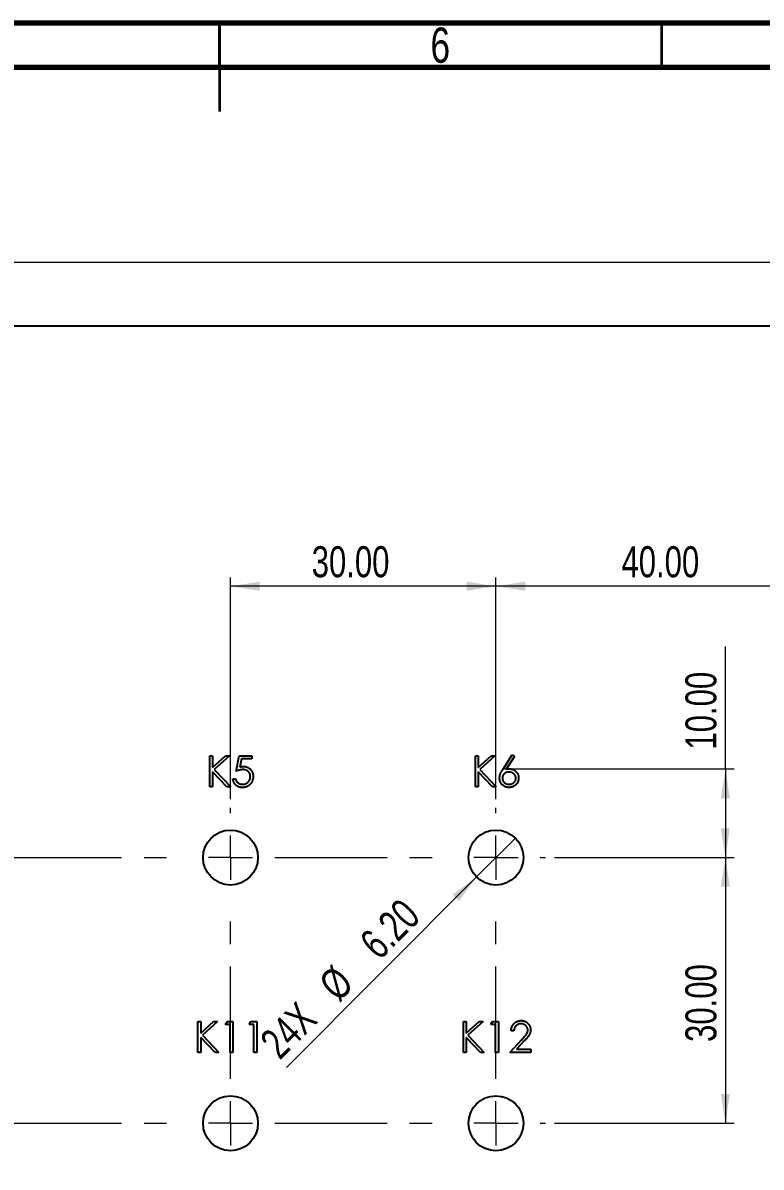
# Model space of a CAD drawing. Header units: millimetres. Extents: x 0 to 589, y 0 to 415.
# Drawn here: x 279.8 to 363.2, y 285.8 to 415 of the extents above; entities that cross this region are included whole.
import ezdxf

# ---------------------------------------------------------------- set-up
doc = ezdxf.new("R2010")
doc.units = ezdxf.units.MM
doc.linetypes.add('CENTERX2', pattern=[20.32, 12.7, -2.54, 2.54, -2.54])
doc.styles.add('SLDTEXTSTYLE1', font='TXT', dxfattribs={"width": 0.75})
doc.dimstyles.new('SLDDIMSTYLE0', dxfattribs={"dimtxt": 3.5, "dimasz": 3.302, "dimexe": 0, "dimexo": 0.0625, "dimgap": 0.875, "dimtad": 1, "dimrnd": 1e-09, "dimzin": 4, "dimdsep": 46, "dimtxsty": 'SLDTEXTSTYLE1', "dimsah": 1, "dimcen": 0.09, "dimadec": 0, "dimazin": 1, "dimtfac": 1, "dimtofl": 0, "dimtmove": 0, "dimatfit": 3, "dimfxl": 1, "dimfrac": 2, "dimtolj": 1, "dimtzin": 12, "dimarcsym": 0})
doc.dimstyles.new('SLDDIMSTYLE2', dxfattribs={"dimtxt": 3.5, "dimasz": 3.302, "dimexe": 0, "dimexo": 0.0625, "dimgap": 0.875, "dimtad": 1, "dimrnd": 1e-09, "dimzin": 4, "dimdsep": 46, "dimtxsty": 'SLDTEXTSTYLE1', "dimblk1": 'NONE', "dimsah": 1, "dimcen": 0, "dimadec": 0, "dimazin": 1, "dimtfac": 1, "dimtmove": 0, "dimatfit": 3, "dimldrblk": 'NONE', "dimfxl": 1, "dimfrac": 2, "dimtolj": 1, "dimtzin": 12, "dimarcsym": 0})

# ---------------------------------------------------------------- blocks, each defined once
blk = doc.blocks.new('_D_1')
at = {"color": 7, "linetype": 'Continuous', "lineweight": 0}
for p, q in [((43.25, 381.76), (43.25, 388.98)), ((468.25, 381.76), (468.25, 388.98)), ((43.25, 387.98), (468.25, 387.98))]:
    blk.add_line(p, q, dxfattribs=at)
at = {"color": 7, "linetype": 'Continuous', "lineweight": 18}
for points in [[(43.25, 387.98), (46.55, 387.47), (46.55, 388.49)], [(468.25, 387.98), (464.95, 388.49), (464.95, 387.47)]]:
    blk.add_solid(points, dxfattribs=at)
at = {"color": 7, "linetype": 'Continuous', "lineweight": 18, "insert": (248.64, 392.49), "char_height": 3.5, "attachment_point": 1, "style": 'SLDTEXTSTYLE1'}
blk.add_mtext('425.00', dxfattribs=at)
blk = doc.blocks.new('_D_29')
at = {"color": 7, "linetype": 'Continuous', "lineweight": 0}
for p, q in [((333.25, 327.36), (333.25, 352.39)), ((373.25, 327.36), (373.25, 352.39)), ((373.25, 351.39), (333.25, 351.39))]:
    blk.add_line(p, q, dxfattribs=at)
at = {"color": 7, "linetype": 'Continuous', "lineweight": 18}
for points in [[(333.25, 351.39), (336.55, 350.89), (336.55, 351.9)], [(373.25, 351.39), (369.95, 351.9), (369.95, 350.89)]]:
    blk.add_solid(points, dxfattribs=at)
at = {"color": 7, "linetype": 'Continuous', "lineweight": 18, "insert": (347.43, 355.91), "char_height": 3.5, "attachment_point": 1, "style": 'SLDTEXTSTYLE1'}
blk.add_mtext('40.00', dxfattribs=at)
blk = doc.blocks.new('_D_30')
at = {"color": 7, "linetype": 'Continuous', "lineweight": 0}
for p, q in [((339.85, 320.76), (360.17, 320.76)), ((359.17, 320.76), (359.17, 290.76)), ((339.85, 290.76), (360.17, 290.76))]:
    blk.add_line(p, q, dxfattribs=at)
at = {"color": 7, "linetype": 'Continuous', "lineweight": 18}
for points in [[(359.17, 320.76), (358.66, 317.46), (359.67, 317.46)], [(359.17, 290.76), (359.67, 294.06), (358.66, 294.06)]]:
    blk.add_solid(points, dxfattribs=at)
at = {"color": 7, "linetype": 'Continuous', "lineweight": 18, "insert": (354.65, 299.94), "char_height": 3.5, "attachment_point": 1, "rotation": 90, "style": 'SLDTEXTSTYLE1'}
blk.add_mtext('30.00', dxfattribs=at)
blk = doc.blocks.new('_D_31')
at = {"color": 7, "linetype": 'Continuous', "lineweight": 0}
for p, q in [((303.25, 327.36), (303.25, 352.39)), ((333.25, 327.36), (333.25, 352.39)), ((333.25, 351.39), (303.25, 351.39))]:
    blk.add_line(p, q, dxfattribs=at)
at = {"color": 7, "linetype": 'Continuous', "lineweight": 18}
for points in [[(303.25, 351.39), (306.55, 350.89), (306.55, 351.9)], [(333.25, 351.39), (329.95, 351.9), (329.95, 350.89)]]:
    blk.add_solid(points, dxfattribs=at)
at = {"color": 7, "linetype": 'Continuous', "lineweight": 18, "insert": (312.43, 355.91), "char_height": 3.5, "attachment_point": 1, "style": 'SLDTEXTSTYLE1'}
blk.add_mtext('30.00', dxfattribs=at)
blk = doc.blocks.new('_D_32')
at = {"color": 7, "linetype": 'Continuous', "lineweight": 0}
for p, q in [((359.17, 330.76), (359.17, 344.59)), ((334.25, 330.76), (360.17, 330.76)), ((359.17, 330.76), (359.17, 320.76)), ((339.85, 320.76), (360.17, 320.76))]:
    blk.add_line(p, q, dxfattribs=at)
at = {"color": 7, "linetype": 'Continuous', "lineweight": 18}
for points in [[(359.17, 330.76), (358.66, 327.46), (359.67, 327.46)], [(359.17, 320.76), (359.67, 324.06), (358.66, 324.06)]]:
    blk.add_solid(points, dxfattribs=at)
at = {"color": 7, "linetype": 'Continuous', "lineweight": 18, "insert": (354.65, 332.95), "char_height": 3.5, "attachment_point": 1, "rotation": 90, "style": 'SLDTEXTSTYLE1'}
blk.add_mtext('10.00', dxfattribs=at)
blk = doc.blocks.new('_D_35')
at = {"color": 7, "linetype": 'Continuous', "lineweight": 0}
for q in [(335.44, 322.95), (309.57, 297.07)]:
    blk.add_line((331.06, 318.57), q, dxfattribs=at)
at = {"color": 7, "linetype": 'Continuous', "lineweight": 18}
blk.add_solid([(331.06, 318.57), (328.37, 316.59), (329.08, 315.87)], dxfattribs=at)
at = {"color": 7, "linetype": 'Continuous', "lineweight": 18, "char_height": 3.5, "attachment_point": 1, "rotation": 45, "style": 'SLDTEXTSTYLE1'}
for s, insert in [('6.20', (317.6, 311.53)), ('%%c', (312.98, 306.83)), ('24X', (306.35, 300.29))]:
    blk.add_mtext(s, dxfattribs=dict(at, insert=insert))
blk = doc.blocks.new('_None')
blk = doc.blocks.new('SW_CENTERMARKSYMBOL_6')
at = {"color": 0, "linetype": 'Continuous', "lineweight": 18}
for p, q in [((-120, 5), (-120, 5.6)), ((-90, 5), (-90, 5.6)), ((-60, 5), (-60, 5.6)), ((-30, 5), (-30, 5.6)), ((0, 5), (0, 5.6)), ((30, 5), (30, 5.6)), ((-120, 0), (-120, 2.5)), ((-90, 0), (-90, 2.5)), ((-60, 0), (-60, 2.5)), ((-30, 0), (-30, 2.5)), ((0, 0), (0, 2.5)), ((30, 0), (30, 2.5)), ((-125, 0), (-125.6, 0)), ((-120, 0), (-122.5, 0)), ((-120, 0), (-120, -2.5)), ((-120, 0), (-117.5, 0)), ((-90, 0), (-92.5, 0)), ((-90, 0), (-90, -2.5)), ((-90, 0), (-87.5, 0)), ((-60, 0), (-62.5, 0)), ((-60, 0), (-60, -2.5)), ((-60, 0), (-57.5, 0)), ((-30, 0), (-32.5, 0)), ((-30, 0), (-30, -2.5)), ((-30, 0), (-27.5, 0)), ((0, 0), (-2.5, 0)), ((0, 0), (0, -2.5)), ((0, 0), (2.5, 0)), ((30, 0), (27.5, 0)), ((30, 0), (30, -2.5)), ((30, 0), (32.5, 0)), ((35, 0), (35.6, 0)), ((-120, -30), (-120, -27.5)), ((-90, -30), (-90, -27.5)), ((-60, -30), (-60, -27.5)), ((-30, -30), (-30, -27.5)), ((0, -30), (0, -27.5)), ((30, -30), (30, -27.5)), ((-125, -30), (-125.6, -30)), ((-120, -30), (-122.5, -30)), ((-120, -30), (-120, -32.5)), ((-120, -30), (-117.5, -30)), ((-90, -30), (-92.5, -30)), ((-90, -30), (-90, -32.5)), ((-90, -30), (-87.5, -30)), ((-60, -30), (-62.5, -30)), ((-60, -30), (-60, -32.5)), ((-60, -30), (-57.5, -30)), ((-30, -30), (-32.5, -30)), ((-30, -30), (-30, -32.5)), ((-30, -30), (-27.5, -30)), ((0, -30), (-2.5, -30)), ((0, -30), (0, -32.5)), ((0, -30), (2.5, -30)), ((30, -30), (27.5, -30)), ((30, -30), (30, -32.5)), ((30, -30), (32.5, -30)), ((35, -30), (35.6, -30)), ((-120, -60), (-120, -57.5)), ((-90, -60), (-90, -57.5)), ((-60, -60), (-60, -57.5)), ((-30, -60), (-30, -57.5)), ((0, -60), (0, -57.5)), ((30, -60), (30, -57.5)), ((-125, -60), (-125.6, -60)), ((-120, -60), (-122.5, -60)), ((-120, -60), (-120, -62.5)), ((-120, -60), (-117.5, -60)), ((-90, -60), (-92.5, -60)), ((-90, -60), (-90, -62.5)), ((-90, -60), (-87.5, -60)), ((-60, -60), (-62.5, -60)), ((-60, -60), (-60, -62.5)), ((-60, -60), (-57.5, -60)), ((-30, -60), (-32.5, -60)), ((-30, -60), (-30, -62.5)), ((-30, -60), (-27.5, -60)), ((0, -60), (-2.5, -60)), ((0, -60), (0, -62.5)), ((0, -60), (2.5, -60)), ((30, -60), (27.5, -60)), ((30, -60), (30, -62.5)), ((30, -60), (32.5, -60)), ((35, -60), (35.6, -60)), ((-120, -90), (-120, -87.5)), ((-90, -90), (-90, -87.5)), ((-60, -90), (-60, -87.5)), ((-30, -90), (-30, -87.5)), ((0, -90), (0, -87.5)), ((30, -90), (30, -87.5)), ((-125, -90), (-125.6, -90)), ((-120, -90), (-122.5, -90)), ((-120, -90), (-120, -92.5)), ((-120, -90), (-117.5, -90)), ((-90, -90), (-92.5, -90)), ((-90, -90), (-90, -92.5)), ((-90, -90), (-87.5, -90)), ((-60, -90), (-62.5, -90)), ((-60, -90), (-60, -92.5)), ((-60, -90), (-57.5, -90)), ((-30, -90), (-32.5, -90)), ((-30, -90), (-30, -92.5)), ((-30, -90), (-27.5, -90)), ((0, -90), (-2.5, -90)), ((0, -90), (0, -92.5)), ((0, -90), (2.5, -90)), ((30, -90), (27.5, -90)), ((30, -90), (30, -92.5)), ((30, -90), (32.5, -90)), ((35, -90), (35.6, -90)), ((-120, -95), (-120, -95.6)), ((-90, -95), (-90, -95.6)), ((-60, -95), (-60, -95.6)), ((-30, -95), (-30, -95.6)), ((0, -95), (0, -95.6)), ((30, -95), (30, -95.6))]:
    blk.add_line(p, q, dxfattribs=at)
at = {"color": 0, "linetype": 'CENTERX2', "lineweight": 18}
for p, q in [((-115, 0), (-95, 0)), ((-85, 0), (-65, 0)), ((-55, 0), (-35, 0)), ((-25, 0), (-5, 0)), ((5, 0), (25, 0)), ((-120, -25), (-120, -5)), ((-90, -25), (-90, -5)), ((-60, -25), (-60, -5)), ((-30, -25), (-30, -5)), ((0, -25), (0, -5)), ((30, -25), (30, -5)), ((-115, -30), (-95, -30)), ((-85, -30), (-65, -30)), ((-55, -30), (-35, -30)), ((-25, -30), (-5, -30)), ((5, -30), (25, -30)), ((-120, -55), (-120, -35)), ((-90, -55), (-90, -35)), ((-60, -55), (-60, -35)), ((-30, -55), (-30, -35)), ((0, -55), (0, -35)), ((30, -55), (30, -35)), ((-115, -60), (-95, -60)), ((-85, -60), (-65, -60)), ((-55, -60), (-35, -60)), ((-25, -60), (-5, -60)), ((5, -60), (25, -60)), ((-120, -85), (-120, -65)), ((-90, -85), (-90, -65)), ((-60, -85), (-60, -65)), ((-30, -85), (-30, -65)), ((0, -85), (0, -65)), ((30, -85), (30, -65)), ((-115, -90), (-95, -90)), ((-85, -90), (-65, -90)), ((-55, -90), (-35, -90)), ((-25, -90), (-5, -90)), ((5, -90), (25, -90))]:
    blk.add_line(p, q, dxfattribs=at)

msp = doc.modelspace()

# ---------------------------------------------------------------- linework, layer by layer
at = {"color": 7, "linetype": 'Continuous', "lineweight": 70}
for p, q in [((15, 415), (589, 415)), ((20, 410), (584, 410))]:
    msp.add_line(p, q, dxfattribs=at)
at = {"color": 7, "linetype": 'Continuous', "lineweight": 35}
for p, q in [((302, 415), (302, 405)), ((302, 410), (302, 415)), ((352, 410), (352, 415))]:
    msp.add_line(p, q, dxfattribs=at)
at = {"color": 7, "linetype": 'Continuous', "lineweight": 25}
for p, q in [((468.251, 380.76), (43.251, 380.76)), ((300.918, 332.26), (301.232, 332.26)), ((300.918, 328.76), (300.918, 332.26)), ((301.232, 330.927), (302.691, 332.26)), ((301.232, 332.26), (301.232, 330.927)), ((303.139, 332.26), (301.419, 330.689)), ((302.691, 332.26), (303.139, 332.26)), ((303.879, 330.51), (304.238, 332.26)), ((304.238, 332.26), (305.674, 332.26)), ((305.674, 332.26), (305.674, 331.901)), ((330.918, 332.26), (331.232, 332.26)), ((330.918, 328.76), (330.918, 332.26)), ((331.232, 330.927), (332.691, 332.26)), ((331.232, 332.26), (331.232, 330.927)), ((333.139, 332.26), (331.419, 330.689)), ((332.691, 332.26), (333.139, 332.26)), ((334.046, 330.753), (335.091, 332.35)), ((335.333, 332.16), (334.408, 330.745)), ((335.091, 332.35), (335.333, 332.16)), ((304.484, 331.901), (304.295, 330.98)), ((305.674, 331.901), (304.484, 331.901)), ((301.232, 330.449), (301.232, 328.76)), ((302.855, 328.76), (301.232, 330.449)), ((301.419, 330.689), (303.274, 328.76)), ((303.52, 329.657), (303.834, 329.657)), ((331.232, 330.449), (331.232, 328.76)), ((332.855, 328.76), (331.232, 330.449)), ((331.419, 330.689), (333.274, 328.76)), ((301.232, 328.76), (300.918, 328.76)), ((303.274, 328.76), (302.855, 328.76)), ((331.232, 328.76), (330.918, 328.76)), ((333.274, 328.76), (332.855, 328.76)), ((299.572, 302.26), (299.886, 302.26)), ((299.572, 298.76), (299.572, 302.26)), ((299.886, 300.927), (301.345, 302.26)), ((299.886, 302.26), (299.886, 300.927)), ((301.793, 302.26), (300.073, 300.689)), ((301.345, 302.26), (301.793, 302.26)), ((302.668, 301.901), (302.873, 302.26)), ((303.206, 301.901), (302.668, 301.901)), ((302.873, 302.26), (303.52, 302.26)), ((303.206, 298.76), (303.206, 301.901)), ((303.52, 302.26), (303.52, 298.76)), ((305.36, 301.901), (305.566, 302.26)), ((305.899, 301.901), (305.36, 301.901)), ((305.566, 302.26), (306.213, 302.26)), ((305.899, 298.76), (305.899, 301.901)), ((306.213, 302.26), (306.213, 298.76)), ((329.572, 302.26), (329.886, 302.26)), ((329.572, 298.76), (329.572, 302.26)), ((329.886, 300.927), (331.345, 302.26)), ((329.886, 302.26), (329.886, 300.927)), ((331.793, 302.26), (330.073, 300.689)), ((331.345, 302.26), (331.793, 302.26)), ((332.668, 301.901), (332.873, 302.26)), ((333.206, 301.901), (332.668, 301.901)), ((332.873, 302.26), (333.52, 302.26)), ((333.206, 298.76), (333.206, 301.901)), ((333.52, 302.26), (333.52, 298.76)), ((335.27, 301.183), (334.956, 301.183)), ((299.886, 300.449), (299.886, 298.76)), ((301.509, 298.76), (299.886, 300.449)), ((300.073, 300.689), (301.927, 298.76)), ((329.886, 300.449), (329.886, 298.76)), ((331.509, 298.76), (329.886, 300.449)), ((330.073, 300.689), (331.927, 298.76)), ((334.822, 298.76), (336.179, 300.208)), ((336.447, 300.053), (335.571, 299.119)), ((299.886, 298.76), (299.572, 298.76)), ((301.927, 298.76), (301.509, 298.76)), ((303.52, 298.76), (303.206, 298.76)), ((306.213, 298.76), (305.899, 298.76)), ((329.886, 298.76), (329.572, 298.76)), ((331.927, 298.76), (331.509, 298.76)), ((333.52, 298.76), (333.206, 298.76)), ((337.2, 298.76), (334.822, 298.76)), ((335.571, 299.119), (337.2, 299.119)), ((337.2, 299.119), (337.2, 298.76))]:
    msp.add_line(p, q, dxfattribs=at)
for centre in [(303.251, 320.76), (333.251, 320.76), (303.251, 290.76), (333.251, 290.76)]:
    msp.add_circle(centre, 3.1, dxfattribs=at)
for points, knots in [([(304.295, 330.98), (304.332, 330.991), (304.404, 331.01), (304.51, 331.032), (304.611, 331.046), (304.676, 331.048), (304.707, 331.048)], [0, 0, 0, 0, 0.2750684, 0.5329015, 0.7739735, 1, 1, 1, 1]), ([(304.707, 331.048), (304.746, 331.048), (304.823, 331.046), (304.936, 331.03), (305.043, 331.005), (305.145, 330.97), (305.242, 330.925), (305.333, 330.869), (305.419, 330.803), (305.499, 330.728), (305.571, 330.645), (305.635, 330.556), (305.689, 330.461), (305.733, 330.36), (305.768, 330.254), (305.791, 330.142), (305.806, 330.025), (305.808, 329.944), (305.809, 329.903)], [0, 0, 0, 0, 0.0658076, 0.1293943, 0.1908941, 0.2512811, 0.310815, 0.370371, 0.4307683, 0.4928813, 0.5551039, 0.6160671, 0.677256, 0.7382598, 0.8007621, 0.8647776, 0.9310453, 1, 1, 1, 1]), ([(333.655, 329.736), (333.656, 329.772), (333.659, 329.846), (333.675, 329.957), (333.703, 330.071), (333.733, 330.168), (333.765, 330.247), (333.791, 330.311), (333.825, 330.377), (333.86, 330.447), (333.901, 330.519), (333.945, 330.594), (333.994, 330.672), (334.029, 330.725), (334.046, 330.753)], [0, 0, 0, 0, 0.0978182, 0.1997261, 0.3052764, 0.4158115, 0.4744722, 0.5372739, 0.6036574, 0.6742989, 0.7498345, 0.8285985, 0.9123778, 1, 1, 1, 1]), ([(334.408, 330.745), (334.47, 330.755), (334.59, 330.774), (334.711, 330.778), (334.77, 330.779)], [0, 0, 0, 0, 0.5126593, 1, 1, 1, 1]), ([(334.77, 330.779), (334.806, 330.778), (334.876, 330.776), (334.979, 330.762), (335.078, 330.739), (335.172, 330.706), (335.262, 330.663), (335.349, 330.612), (335.431, 330.55), (335.508, 330.481), (335.578, 330.404), (335.64, 330.323), (335.692, 330.237), (335.735, 330.146), (335.768, 330.051), (335.792, 329.952), (335.806, 329.848), (335.808, 329.778), (335.809, 329.742)], [0, 0, 0, 0, 0.0652308, 0.1284049, 0.1900671, 0.2509434, 0.3115458, 0.3728628, 0.4350237, 0.4990717, 0.5630911, 0.6255101, 0.68668, 0.7472825, 0.8085635, 0.8707421, 0.934341, 1, 1, 1, 1]), ([(304.588, 328.67), (304.553, 328.671), (304.485, 328.672), (304.384, 328.686), (304.287, 328.707), (304.195, 328.737), (304.107, 328.776), (304.024, 328.824), (303.943, 328.879), (303.868, 328.944), (303.799, 329.015), (303.737, 329.092), (303.682, 329.174), (303.635, 329.261), (303.594, 329.353), (303.562, 329.45), (303.537, 329.552), (303.526, 329.622), (303.52, 329.657)], [0, 0, 0, 0, 0.0654211, 0.1287084, 0.1902361, 0.2507244, 0.3106372, 0.3707664, 0.4316147, 0.493523, 0.5558835, 0.6173424, 0.678668, 0.7407114, 0.8029854, 0.8668026, 0.9323472, 1, 1, 1, 1]), ([(303.834, 329.657), (303.842, 329.624), (303.857, 329.56), (303.89, 329.47), (303.93, 329.389), (303.977, 329.318), (304.033, 329.255), (304.098, 329.2), (304.17, 329.15), (304.251, 329.108), (304.336, 329.072), (304.424, 329.048), (304.515, 329.032), (304.576, 329.03), (304.606, 329.029)], [0, 0, 0, 0, 0.0946873, 0.1819942, 0.2643769, 0.3421799, 0.4186176, 0.4965091, 0.5773691, 0.6615106, 0.7467326, 0.831258, 0.9152056, 1, 1, 1, 1]), ([(304.651, 330.689), (304.623, 330.689), (304.567, 330.688), (304.482, 330.679), (304.391, 330.665), (304.297, 330.645), (304.198, 330.619), (304.096, 330.589), (303.989, 330.552), (303.916, 330.524), (303.879, 330.51)], [0, 0, 0, 0, 0.102203, 0.2110233, 0.3250997, 0.4465021, 0.5737877, 0.7089007, 0.8503579, 1, 1, 1, 1]), ([(305.809, 329.903), (305.808, 329.875), (305.807, 329.818), (305.8, 329.734), (305.787, 329.652), (305.77, 329.571), (305.747, 329.493), (305.72, 329.416), (305.687, 329.341), (305.65, 329.267), (305.609, 329.197), (305.563, 329.132), (305.515, 329.069), (305.463, 329.012), (305.406, 328.958), (305.347, 328.909), (305.284, 328.864), (305.217, 328.824), (305.148, 328.787), (305.076, 328.756), (305.001, 328.729), (304.924, 328.708), (304.844, 328.691), (304.761, 328.679), (304.675, 328.671), (304.617, 328.67), (304.588, 328.67)], [0, 0, 0, 0, 0.0440145, 0.0874341, 0.1301184, 0.1725537, 0.2145548, 0.2562981, 0.2984382, 0.340849, 0.3827152, 0.423924, 0.4642462, 0.5040737, 0.5438619, 0.5835667, 0.6230943, 0.6632291, 0.7035513, 0.7439379, 0.7845413, 0.8257501, 0.8677574, 0.9107452, 0.9549144, 1, 1, 1, 1]), ([(304.606, 329.029), (304.636, 329.03), (304.695, 329.032), (304.782, 329.044), (304.866, 329.063), (304.946, 329.092), (305.024, 329.127), (305.097, 329.171), (305.168, 329.223), (305.234, 329.282), (305.295, 329.347), (305.349, 329.416), (305.393, 329.49), (305.431, 329.568), (305.46, 329.65), (305.48, 329.735), (305.492, 329.825), (305.494, 329.886), (305.495, 329.917)], [0, 0, 0, 0, 0.0642073, 0.1264247, 0.1876803, 0.2482164, 0.3083051, 0.369661, 0.4316986, 0.4959469, 0.559758, 0.6222954, 0.6839106, 0.7450924, 0.8067402, 0.8690866, 0.93329, 1, 1, 1, 1]), ([(305.495, 329.917), (305.494, 329.945), (305.493, 330), (305.482, 330.08), (305.464, 330.156), (305.439, 330.228), (305.406, 330.297), (305.367, 330.361), (305.319, 330.421), (305.265, 330.476), (305.206, 330.527), (305.141, 330.57), (305.07, 330.606), (304.996, 330.638), (304.916, 330.661), (304.832, 330.678), (304.743, 330.687), (304.682, 330.689), (304.651, 330.689)], [0, 0, 0, 0, 0.0653514, 0.127916, 0.1883602, 0.2472161, 0.3056301, 0.3637698, 0.4226609, 0.4826873, 0.5433002, 0.604118, 0.6649649, 0.7274135, 0.7914676, 0.8580554, 0.9270368, 1, 1, 1, 1]), ([(334.715, 328.67), (334.668, 328.672), (334.575, 328.675), (334.437, 328.702), (334.306, 328.745), (334.18, 328.806), (334.064, 328.882), (333.96, 328.973), (333.868, 329.078), (333.792, 329.197), (333.732, 329.324), (333.687, 329.457), (333.661, 329.595), (333.657, 329.689), (333.655, 329.736)], [0, 0, 0, 0, 0.0843347, 0.1670523, 0.2495661, 0.3327405, 0.4159149, 0.497828, 0.5803726, 0.6646001, 0.7494667, 0.8325102, 0.9156393, 1, 1, 1, 1]), ([(334.705, 330.42), (334.678, 330.419), (334.626, 330.418), (334.549, 330.409), (334.477, 330.392), (334.408, 330.371), (334.343, 330.342), (334.282, 330.307), (334.225, 330.265), (334.173, 330.218), (334.125, 330.166), (334.084, 330.111), (334.048, 330.053), (334.019, 329.992), (333.997, 329.929), (333.98, 329.863), (333.971, 329.794), (333.97, 329.747), (333.969, 329.723)], [0, 0, 0, 0, 0.0705993, 0.1379009, 0.2031962, 0.2667897, 0.3291064, 0.3906535, 0.4526531, 0.515748, 0.5779263, 0.63893, 0.6983507, 0.757296, 0.8163938, 0.8762669, 0.9368171, 1, 1, 1, 1]), ([(333.969, 329.723), (333.97, 329.7), (333.971, 329.653), (333.982, 329.585), (333.999, 329.519), (334.024, 329.456), (334.055, 329.395), (334.095, 329.339), (334.139, 329.283), (334.192, 329.232), (334.248, 329.184), (334.309, 329.143), (334.372, 329.107), (334.439, 329.079), (334.508, 329.057), (334.58, 329.041), (334.655, 329.031), (334.706, 329.03), (334.732, 329.029)], [0, 0, 0, 0, 0.0618417, 0.1212624, 0.1807459, 0.2392309, 0.2983076, 0.3581828, 0.4203592, 0.4847924, 0.5499385, 0.6137183, 0.6766807, 0.7391542, 0.8021997, 0.8667402, 0.9320497, 1, 1, 1, 1]), ([(335.495, 329.723), (335.494, 329.747), (335.493, 329.794), (335.481, 329.863), (335.464, 329.929), (335.438, 329.993), (335.405, 330.053), (335.365, 330.111), (335.318, 330.166), (335.264, 330.218), (335.205, 330.265), (335.142, 330.307), (335.077, 330.342), (335.008, 330.371), (334.936, 330.392), (334.862, 330.409), (334.784, 330.418), (334.731, 330.419), (334.705, 330.42)], [0, 0, 0, 0, 0.0611379, 0.1199938, 0.1782253, 0.2362564, 0.2949294, 0.3547157, 0.4167297, 0.4806644, 0.5458318, 0.6097581, 0.6729712, 0.7360169, 0.7998394, 0.8647754, 0.9310876, 1, 1, 1, 1]), ([(335.809, 329.742), (335.807, 329.693), (335.805, 329.597), (335.777, 329.456), (335.733, 329.323), (335.671, 329.198), (335.594, 329.082), (335.501, 328.979), (335.393, 328.887), (335.272, 328.811), (335.141, 328.748), (335.003, 328.703), (334.861, 328.675), (334.764, 328.672), (334.715, 328.67)], [0, 0, 0, 0, 0.08594794, 0.16912521, 0.25039911, 0.33228974, 0.41336429, 0.49417228, 0.57602174, 0.66075697, 0.74578313, 0.83004359, 0.91402755, 1, 1, 1, 1]), ([(334.732, 329.029), (334.758, 329.03), (334.809, 329.031), (334.884, 329.041), (334.956, 329.057), (335.025, 329.079), (335.092, 329.107), (335.155, 329.142), (335.215, 329.184), (335.272, 329.232), (335.324, 329.283), (335.369, 329.338), (335.408, 329.396), (335.44, 329.456), (335.465, 329.519), (335.482, 329.585), (335.493, 329.653), (335.494, 329.7), (335.495, 329.723)], [0, 0, 0, 0, 0.0679624, 0.1332834, 0.1978353, 0.260892, 0.3233765, 0.3863501, 0.4496377, 0.5147953, 0.5792399, 0.6418142, 0.7013586, 0.7607268, 0.8192221, 0.8787162, 0.9381474, 1, 1, 1, 1]), ([(334.956, 301.183), (334.958, 301.225), (334.962, 301.307), (334.981, 301.426), (335.008, 301.54), (335.046, 301.648), (335.094, 301.75), (335.15, 301.847), (335.217, 301.938), (335.294, 302.023), (335.376, 302.1), (335.466, 302.166), (335.56, 302.223), (335.658, 302.27), (335.761, 302.305), (335.869, 302.331), (335.982, 302.347), (336.059, 302.349), (336.098, 302.35)], [0, 0, 0, 0, 0.0687908, 0.1351033, 0.1989787, 0.2619043, 0.323495, 0.3851954, 0.4469692, 0.5097648, 0.5722506, 0.6334052, 0.6932512, 0.7525832, 0.8125793, 0.8732751, 0.9355499, 1, 1, 1, 1]), ([(336.098, 302.35), (336.136, 302.349), (336.211, 302.347), (336.322, 302.332), (336.426, 302.308), (336.526, 302.275), (336.619, 302.23), (336.706, 302.176), (336.789, 302.114), (336.864, 302.041), (336.932, 301.963), (336.991, 301.879), (337.042, 301.793), (337.084, 301.703), (337.115, 301.609), (337.139, 301.513), (337.152, 301.412), (337.154, 301.344), (337.155, 301.309)], [0, 0, 0, 0, 0.0694755, 0.1365168, 0.2007888, 0.2638297, 0.325735, 0.3872907, 0.4495092, 0.5129678, 0.5762752, 0.6375801, 0.6979026, 0.7571721, 0.8165985, 0.8766532, 0.9372896, 1, 1, 1, 1]), ([(336.082, 301.991), (336.054, 301.99), (336, 301.989), (335.922, 301.979), (335.846, 301.962), (335.774, 301.939), (335.706, 301.909), (335.641, 301.872), (335.58, 301.829), (335.523, 301.779), (335.47, 301.724), (335.423, 301.662), (335.383, 301.595), (335.347, 301.523), (335.319, 301.446), (335.297, 301.363), (335.279, 301.275), (335.273, 301.214), (335.27, 301.183)], [0, 0, 0, 0, 0.0644387, 0.1265469, 0.1868872, 0.2458775, 0.3040409, 0.3621912, 0.4209759, 0.4806603, 0.5406003, 0.6006891, 0.6619358, 0.7244425, 0.7890384, 0.8563138, 0.926352, 1, 1, 1, 1]), ([(336.841, 301.281), (336.84, 301.305), (336.839, 301.352), (336.828, 301.421), (336.811, 301.488), (336.787, 301.552), (336.756, 301.613), (336.717, 301.672), (336.673, 301.729), (336.621, 301.782), (336.565, 301.831), (336.505, 301.874), (336.442, 301.91), (336.376, 301.939), (336.307, 301.962), (336.235, 301.979), (336.159, 301.989), (336.108, 301.99), (336.082, 301.991)], [0, 0, 0, 0, 0.0619654, 0.1221219, 0.1809885, 0.2399332, 0.2999058, 0.3599888, 0.4217757, 0.4865758, 0.5515348, 0.6150175, 0.6772586, 0.73973, 0.8030501, 0.8664951, 0.9319735, 1, 1, 1, 1]), ([(336.179, 300.208), (336.212, 300.243), (336.276, 300.309), (336.365, 300.406), (336.446, 300.496), (336.518, 300.578), (336.58, 300.655), (336.635, 300.723), (336.679, 300.786), (336.726, 300.859), (336.773, 300.947), (336.812, 301.056), (336.837, 301.168), (336.839, 301.243), (336.841, 301.281)], [0, 0, 0, 0, 0.1108026, 0.2128292, 0.3061013, 0.3906473, 0.4669245, 0.534481, 0.5935869, 0.644557, 0.7362005, 0.825024, 0.9119856, 1, 1, 1, 1]), ([(337.155, 301.309), (337.153, 301.26), (337.15, 301.164), (337.121, 301.022), (337.076, 300.884), (337.022, 300.773), (336.968, 300.684), (336.919, 300.611), (336.861, 300.532), (336.795, 300.447), (336.72, 300.357), (336.637, 300.26), (336.545, 300.159), (336.48, 300.089), (336.447, 300.053)], [0, 0, 0, 0, 0.0987022, 0.1956723, 0.2924224, 0.3913425, 0.4444624, 0.5042288, 0.5703523, 0.6425458, 0.7222875, 0.8079211, 0.9004695, 1, 1, 1, 1])]:
    msp.add_open_spline(points, degree=3, knots=knots, dxfattribs=at)

# ---------------------------------------------------------------- block references
at = {"color": 7, "linetype": 'Continuous', "lineweight": 0}
msp.add_blockref('SW_CENTERMARKSYMBOL_6', (303.251, 320.76), dxfattribs=at)

# ---------------------------------------------------------------- texts
at = {"color": 7, "linetype": 'Continuous', "lineweight": 0, "insert": (326.96, 414.47), "char_height": 3.969, "attachment_point": 2, "style": 'SLDTEXTSTYLE1'}
msp.add_mtext('6', dxfattribs=at)

# ---------------------------------------------------------------- dimensions: what is measured, and where the dimension line sits
at = {"color": 7, "linetype": 'Continuous', "lineweight": 18}
for base, p1, p2, picture, middle in [((468.251, 390.76), (43.251, 380.76), (468.251, 380.76), '_D_1', (255.751, 390.76)), ((303.251, 354.172), (333.251, 320.76), (303.251, 320.76), '_D_31', (318.251, 354.172)), ((333.251, 354.172), (373.251, 320.76), (333.251, 320.76), '_D_29', (353.251, 354.172))]:
    dim = msp.add_linear_dim(base=base, p1=p1, p2=p2, dimstyle='SLDDIMSTYLE0', dxfattribs=at)
    dim.commit()
    dim.dimension.update_dxf_attribs({"geometry": picture, "text_midpoint": middle, "dimtype": 160})
for base, p1, p2, picture, middle in [((356.388, 320.76), (333.251, 330.76), (333.251, 320.76), '_D_32', (356.388, 338.773)), ((356.388, 290.76), (333.251, 320.76), (333.251, 290.76), '_D_30', (356.388, 305.76))]:
    dim = msp.add_linear_dim(base=base, p1=p1, p2=p2, angle=90, dimstyle='SLDDIMSTYLE0', dxfattribs=at)
    dim.commit()
    dim.dimension.update_dxf_attribs({"geometry": picture, "text_midpoint": middle, "dimtype": 160})
dim = msp.add_diameter_dim_2p(p1=(335.443, 322.952), p2=(331.059, 318.568), text='24X %%c <>', dimstyle='SLDDIMSTYLE2', dxfattribs=at)
dim.commit()
dim.dimension.update_dxf_attribs({"geometry": '_D_35', "text_midpoint": (318.251, 305.76), "dimtype": 163})

doc.saveas('drawing.dxf')
